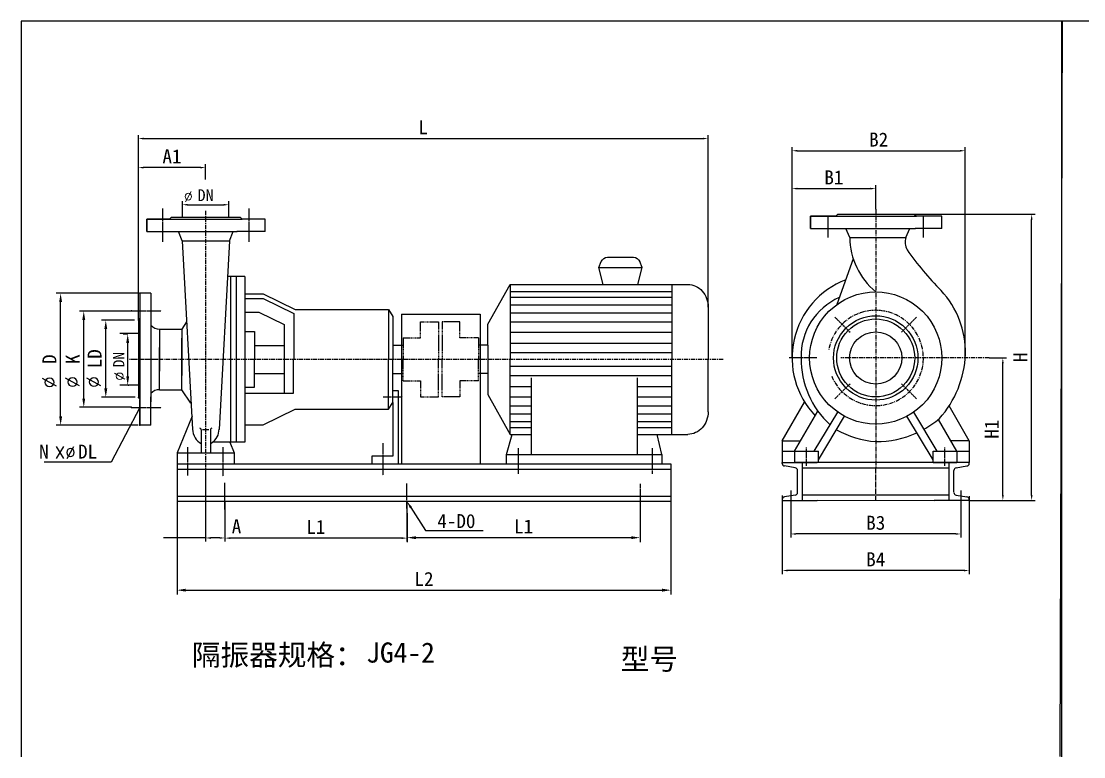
# Model space of a CAD drawing. Extents: x 1620 to 2878, y -792 to 791.
# Drawn here: x 1621.3 to 1924.7, y -581.9 to -372 of the extents above; entities that cross this region are included whole.
import ezdxf
from ezdxf.enums import TextEntityAlignment as Align

# ---------------------------------------------------------------- set-up
doc = ezdxf.new("R2010")
doc.units = 0
doc.header["$MEASUREMENT"] = 0
for name, pattern in [('CENTER', [2, 1.25, -0.25, 0.25, -0.25]), ('DASHED', [0.75, 0.5, -0.25]), ('GEN4A', [16.25, 9.75, -1.5, 1, -1.5, 1, -1.5])]:
    doc.linetypes.add(name, pattern=pattern)
doc.layers.get('0').update_dxf_attribs({"linetype": 'CONTINUOUS'})
doc.layers.get('DEFPOINTS').update_dxf_attribs({"linetype": 'CONTINUOUS'})
for name, color, linetype in [('4A', 3, 'GEN4A'), ('BZ', 7, 'CONTINUOUS'), ('TEXT', 3, 'CONTINUOUS'), ('YHCENTER', 4, 'CENTER'), ('YHDIM', 1, 'CONTINUOUS'), ('YHSOLID', 7, 'CONTINUOUS')]:
    doc.layers.add(name, color=color, linetype=linetype)
doc.styles.add('HZTXT', font='txt.shx', dxfattribs={"bigfont": 'hztxt.shx'})
doc.styles.get("Standard").update_dxf_attribs({"font": 'SimSun.ttf', "width": 0.6})
doc.dimstyles.get("Standard").update_dxf_attribs({"dimtxt": 0.18, "dimasz": 0.18, "dimexe": 0.18, "dimexo": 0.0625, "dimgap": 0.09, "dimtad": 0, "dimtih": 1, "dimtoh": 1, "dimdec": 4, "dimzin": 0, "dimdsep": 46, "dimtxsty": 'Standard', "dimcen": 0.09, "dimadec": 0, "dimazin": 0, "dimtfac": 1, "dimtdec": 4, "dimtofl": 0, "dimtmove": 0, "dimatfit": 3, "dimfxl": 0, "dimtolj": 1, "dimtzin": 0, "dimarcsym": 0})

# ---------------------------------------------------------------- blocks, each defined once
blk = doc.blocks.new('*D15')
at = {"layer": 'DEFPOINTS', "color": 0}
for p in [(1838.61, -507.31), (1891.98, -507.53), (1838.61, -528.77)]:
    blk.add_point(p, dxfattribs=at)
at = {"layer": 'YHDIM', "color": 0, "lineweight": -2}
for p, q in [((1838.61, -507.31), (1838.61, -529.77)), ((1891.98, -507.53), (1891.98, -529.77)), ((1890.48, -528.77), (1840.11, -528.77))]:
    blk.add_line(p, q, dxfattribs=at)
at = {"layer": 'YHDIM', "color": 0}
for points in [[(1840.11, -528.52), (1840.11, -529.02), (1838.61, -528.77)], [(1890.48, -528.52), (1890.48, -529.02), (1891.98, -528.77)]]:
    blk.add_solid(points, dxfattribs=at)
blk = doc.blocks.new('*D16')
at = {"layer": 'DEFPOINTS', "color": 0}
for p in [(1876.41, -427.09), (1909.81, -427.09), (1891.98, -508.75)]:
    blk.add_point(p, dxfattribs=at)
at = {"layer": 'YHDIM', "color": 0, "lineweight": -2}
for p, q in [((1876.41, -427.09), (1910.81, -427.09)), ((1909.81, -507.25), (1909.81, -428.59)), ((1891.98, -508.75), (1910.81, -508.75))]:
    blk.add_line(p, q, dxfattribs=at)
at = {"layer": 'YHDIM', "color": 0}
for points in [[(1909.56, -428.59), (1910.06, -428.59), (1909.81, -427.09)], [(1909.56, -507.25), (1910.06, -507.25), (1909.81, -508.75)]]:
    blk.add_solid(points, dxfattribs=at)
blk = doc.blocks.new('*D17')
at = {"layer": 'DEFPOINTS', "color": 0}
for p in [(1890.86, -408.94), (1841.4, -468.09), (1890.86, -468.09)]:
    blk.add_point(p, dxfattribs=at)
at = {"layer": 'YHDIM', "color": 0, "lineweight": -2}
for p, q in [((1841.4, -468.09), (1841.4, -407.94)), ((1842.9, -408.94), (1889.36, -408.94)), ((1890.86, -468.09), (1890.86, -407.94))]:
    blk.add_line(p, q, dxfattribs=at)
at = {"layer": 'YHDIM', "color": 0}
for points in [[(1842.9, -408.69), (1842.9, -409.19), (1841.4, -408.94)], [(1889.36, -408.69), (1889.36, -409.19), (1890.86, -408.94)]]:
    blk.add_solid(points, dxfattribs=at)
blk = doc.blocks.new('*D18')
at = {"layer": 'DEFPOINTS', "color": 0}
for p in [(1817.44, -405.46), (1654.75, -413.36), (1817.44, -453.55)]:
    blk.add_point(p, dxfattribs=at)
at = {"layer": 'YHDIM', "color": 0, "lineweight": -2}
for p, q in [((1654.75, -413.36), (1654.75, -404.46)), ((1656.25, -405.46), (1815.94, -405.46)), ((1817.44, -453.55), (1817.44, -404.46))]:
    blk.add_line(p, q, dxfattribs=at)
at = {"layer": 'YHDIM', "color": 0}
for points in [[(1656.25, -405.21), (1656.25, -405.71), (1654.75, -405.46)], [(1815.94, -405.21), (1815.94, -405.71), (1817.44, -405.46)]]:
    blk.add_solid(points, dxfattribs=at)
blk = doc.blocks.new('*D19')
at = {"layer": 'DEFPOINTS', "color": 0}
for p in [(1731.42, -508.85), (1679.47, -511.32), (1679.47, -519.52)]:
    blk.add_point(p, dxfattribs=at)
at = {"layer": 'YHDIM', "color": 0, "lineweight": -2}
for p, q in [((1731.42, -508.85), (1731.42, -520.52)), ((1679.47, -511.32), (1679.47, -520.52)), ((1729.92, -519.52), (1680.97, -519.52))]:
    blk.add_line(p, q, dxfattribs=at)
at = {"layer": 'YHDIM', "color": 0}
for points in [[(1680.97, -519.27), (1680.97, -519.77), (1679.47, -519.52)], [(1729.92, -519.27), (1729.92, -519.77), (1731.42, -519.52)]]:
    blk.add_solid(points, dxfattribs=at)
blk = doc.blocks.new('*D20')
at = {"layer": 'DEFPOINTS', "color": 0}
for p in [(1673.95, -499.93), (1679.47, -509.24), (1673.95, -519.48)]:
    blk.add_point(p, dxfattribs=at)
at = {"layer": 'YHDIM', "color": 0, "lineweight": -2}
for p, q in [((1673.95, -499.93), (1673.95, -520.48)), ((1679.47, -509.24), (1679.47, -520.48)), ((1673.95, -519.48), (1661.93, -519.48)), ((1677.97, -519.48), (1675.45, -519.48))]:
    blk.add_line(p, q, dxfattribs=at)
at = {"layer": 'YHDIM', "color": 0}
for points in [[(1675.45, -519.23), (1675.45, -519.73), (1673.95, -519.48)], [(1677.97, -519.23), (1677.97, -519.73), (1679.47, -519.48)]]:
    blk.add_solid(points, dxfattribs=at)
at = {"layer": 'YHDIM', "color": 0, "insert": (1663.29, -517.98), "char_height": 2, "attachment_point": 5}
blk.add_mtext('\\A1;  ', dxfattribs=at)
blk = doc.blocks.new('*D21')
at = {"layer": 'DEFPOINTS', "color": 0}
for p in [(1654.75, -413.75), (1673.95, -417.15), (1654.75, -457.32)]:
    blk.add_point(p, dxfattribs=at)
at = {"layer": 'YHDIM', "color": 0, "lineweight": -2}
for p, q in [((1654.75, -457.32), (1654.75, -412.75)), ((1672.45, -413.75), (1656.25, -413.75)), ((1673.95, -417.15), (1673.95, -412.75))]:
    blk.add_line(p, q, dxfattribs=at)
at = {"layer": 'YHDIM', "color": 0}
for points in [[(1656.25, -413.5), (1656.25, -414), (1654.75, -413.75)], [(1672.45, -413.5), (1672.45, -414), (1673.95, -413.75)]]:
    blk.add_solid(points, dxfattribs=at)
blk = doc.blocks.new('*D22')
at = {"layer": 'DEFPOINTS', "color": 0}
for p in [(1680.59, -424.35), (1667.32, -427.95), (1680.59, -427.95)]:
    blk.add_point(p, dxfattribs=at)
at = {"layer": 'YHDIM', "color": 0, "lineweight": -2}
for p, q in [((1667.32, -427.95), (1667.32, -423.35)), ((1668.82, -424.35), (1679.09, -424.35)), ((1680.59, -427.95), (1680.59, -423.35))]:
    blk.add_line(p, q, dxfattribs=at)
at = {"layer": 'YHDIM', "color": 0}
for points in [[(1668.82, -424.1), (1668.82, -424.6), (1667.32, -424.35)], [(1679.09, -424.1), (1679.09, -424.6), (1680.59, -424.35)]]:
    blk.add_solid(points, dxfattribs=at)
blk = doc.blocks.new('*D6')
at = {"layer": 'DEFPOINTS', "color": 0}
for p in [(1841.02, -508.75), (1889.57, -508.67), (1841.02, -518.34)]:
    blk.add_point(p, dxfattribs=at)
at = {"layer": 'YHDIM', "color": 0, "lineweight": -2}
for p, q in [((1841.02, -508.75), (1841.02, -519.34)), ((1889.57, -508.67), (1889.57, -519.34)), ((1888.07, -518.34), (1842.52, -518.34))]:
    blk.add_line(p, q, dxfattribs=at)
at = {"layer": 'YHDIM', "color": 0}
for points in [[(1842.52, -518.09), (1842.52, -518.59), (1841.02, -518.34)], [(1888.07, -518.09), (1888.07, -518.59), (1889.57, -518.34)]]:
    blk.add_solid(points, dxfattribs=at)
blk = doc.blocks.new('*D7')
at = {"layer": 'DEFPOINTS', "color": 0}
for p in [(1865.29, -419.75), (1841.4, -422.71), (1865.29, -425.59)]:
    blk.add_point(p, dxfattribs=at)
at = {"layer": 'YHDIM', "color": 0, "lineweight": -2}
for p, q in [((1841.4, -422.71), (1841.4, -418.75)), ((1842.9, -419.75), (1863.79, -419.75)), ((1865.29, -425.59), (1865.29, -418.75))]:
    blk.add_line(p, q, dxfattribs=at)
at = {"layer": 'YHDIM', "color": 0}
for points in [[(1842.9, -419.5), (1842.9, -420), (1841.4, -419.75)], [(1863.79, -419.5), (1863.79, -420), (1865.29, -419.75)]]:
    blk.add_solid(points, dxfattribs=at)
blk = doc.blocks.new('*D8')
at = {"layer": 'DEFPOINTS', "color": 0}
for p in [(1897.68, -468.09), (1901.59, -468.09), (1891.98, -508.75)]:
    blk.add_point(p, dxfattribs=at)
at = {"layer": 'YHDIM', "color": 0, "lineweight": -2}
for p, q in [((1897.68, -468.09), (1902.59, -468.09)), ((1901.59, -507.25), (1901.59, -469.59)), ((1891.98, -508.75), (1902.59, -508.75))]:
    blk.add_line(p, q, dxfattribs=at)
at = {"layer": 'YHDIM', "color": 0}
for points in [[(1901.34, -469.59), (1901.84, -469.59), (1901.59, -468.09)], [(1901.34, -507.25), (1901.84, -507.25), (1901.59, -508.75)]]:
    blk.add_solid(points, dxfattribs=at)
blk = doc.blocks.new('*D9')
at = {"layer": 'DEFPOINTS', "color": 0}
for p in [(1651.71, -461.3), (1652.34, -461.3), (1653.7, -475.83)]:
    blk.add_point(p, dxfattribs=at)
at = {"layer": 'YHDIM', "color": 0, "lineweight": -2}
for p, q in [((1651.71, -461.3), (1650.46, -461.3)), ((1651.71, -473.33), (1651.71, -463.8)), ((1653.08, -475.83), (1650.46, -475.83))]:
    blk.add_line(p, q, dxfattribs=at)
at = {"layer": 'YHDIM', "color": 0}
for points in [[(1651.3, -463.8), (1652.13, -463.8), (1651.71, -461.3)], [(1651.3, -473.33), (1652.13, -473.33), (1651.71, -475.83)]]:
    blk.add_solid(points, dxfattribs=at)
blk = doc.blocks.new('*D10')
at = {"layer": 'DEFPOINTS', "color": 0}
for p in [(1645.45, -457.33), (1654.32, -457.33), (1654.45, -479.31)]:
    blk.add_point(p, dxfattribs=at)
at = {"layer": 'YHDIM', "color": 0, "lineweight": -2}
for p, q in [((1653.7, -457.33), (1644.2, -457.33)), ((1645.45, -476.81), (1645.45, -459.83)), ((1653.82, -479.31), (1644.2, -479.31))]:
    blk.add_line(p, q, dxfattribs=at)
at = {"layer": 'YHDIM', "color": 0}
for points in [[(1645.04, -459.83), (1645.87, -459.83), (1645.45, -457.33)], [(1645.04, -476.81), (1645.87, -476.81), (1645.45, -479.31)]]:
    blk.add_solid(points, dxfattribs=at)
blk = doc.blocks.new('*D11')
at = {"layer": 'DEFPOINTS', "color": 0}
for p in [(1639.17, -454.72), (1653.7, -454.72), (1653.45, -482.17)]:
    blk.add_point(p, dxfattribs=at)
at = {"layer": 'YHDIM', "color": 0, "lineweight": -2}
for p, q in [((1653.08, -454.72), (1637.92, -454.72)), ((1639.17, -479.67), (1639.17, -457.22)), ((1652.83, -482.17), (1637.92, -482.17))]:
    blk.add_line(p, q, dxfattribs=at)
at = {"layer": 'YHDIM', "color": 0}
for points in [[(1638.75, -457.22), (1639.58, -457.22), (1639.17, -454.72)], [(1638.75, -479.67), (1639.58, -479.67), (1639.17, -482.17)]]:
    blk.add_solid(points, dxfattribs=at)
blk = doc.blocks.new('*D12')
at = {"layer": 'DEFPOINTS', "color": 0}
for p in [(1632.56, -449.63), (1655.44, -449.63), (1655.32, -487.26)]:
    blk.add_point(p, dxfattribs=at)
at = {"layer": 'YHDIM', "color": 0, "lineweight": -2}
for p, q in [((1654.82, -449.63), (1631.31, -449.63)), ((1632.56, -484.76), (1632.56, -452.13)), ((1654.69, -487.26), (1631.31, -487.26))]:
    blk.add_line(p, q, dxfattribs=at)
at = {"layer": 'YHDIM', "color": 0}
for points in [[(1632.15, -452.13), (1632.98, -452.13), (1632.56, -449.63)], [(1632.15, -484.76), (1632.98, -484.76), (1632.56, -487.26)]]:
    blk.add_solid(points, dxfattribs=at)
blk = doc.blocks.new('*D13')
at = {"layer": 'DEFPOINTS', "color": 0}
for p in [(1665.81, -503.73), (1806.81, -503.73), (1806.81, -534.38)]:
    blk.add_point(p, dxfattribs=at)
at = {"layer": 'YHDIM', "color": 0, "lineweight": -2}
for p, q in [((1665.81, -504.35), (1665.81, -535.63)), ((1806.81, -504.35), (1806.81, -535.63)), ((1668.31, -534.38), (1804.31, -534.38))]:
    blk.add_line(p, q, dxfattribs=at)
at = {"layer": 'YHDIM', "color": 0}
for points in [[(1668.31, -533.96), (1668.31, -534.8), (1665.81, -534.38)], [(1804.31, -533.96), (1804.31, -534.8), (1806.81, -534.38)]]:
    blk.add_solid(points, dxfattribs=at)
blk = doc.blocks.new('*D14')
at = {"layer": 'DEFPOINTS', "color": 0}
for p in [(1798, -508.38), (1731.5, -511.76), (1798, -519.39)]:
    blk.add_point(p, dxfattribs=at)
at = {"layer": 'YHDIM', "color": 0, "lineweight": -2}
for p, q in [((1798, -509), (1798, -520.64)), ((1731.5, -512.38), (1731.5, -520.64)), ((1734, -519.39), (1795.5, -519.39))]:
    blk.add_line(p, q, dxfattribs=at)
at = {"layer": 'YHDIM', "color": 0}
for points in [[(1734, -518.98), (1734, -519.81), (1731.5, -519.39)], [(1795.5, -518.98), (1795.5, -519.81), (1798, -519.39)]]:
    blk.add_solid(points, dxfattribs=at)

msp = doc.modelspace()

# ---------------------------------------------------------------- linework, layer by layer
for p, q in [((1918.31876, -371.97458), (1621.31876, -371.97458)), ((1621.31876, -371.97458), (1621.31876, -581.97458)), ((1917.91313, -581.88962), (1918.64836, -371.76598))]:
    msp.add_line(p, q)
at = {"layer": '4A', "linetype": 'DASHED', "ltscale": 0.5}
for p, q in [((1735.30831, -462.36257), (1735.30831, -457.79063)), ((1735.30831, -457.79063), (1740.41544, -457.79063)), ((1740.41544, -457.79063), (1740.41544, -468.49864)), ((1746.587, -457.79063), (1741.47987, -457.79063)), ((1741.47987, -457.79063), (1741.47987, -468.49864)), ((1746.587, -462.36257), (1746.587, -457.79063)), ((1730.37839, -462.36257), (1735.30831, -462.36257)), ((1730.37839, -462.36257), (1730.37839, -464.43815)), ((1751.87024, -462.36257), (1746.587, -462.36257)), ((1751.87024, -462.36257), (1751.87024, -464.43815)), ((1730.37839, -464.43815), (1730.37839, -468.49864)), ((1751.87024, -464.43815), (1751.87024, -468.49864)), ((1730.37839, -472.55912), (1730.37839, -468.49864)), ((1740.41544, -479.20665), (1740.41544, -468.49864)), ((1741.47987, -479.20665), (1741.47987, -468.49864)), ((1751.87024, -472.55912), (1751.87024, -468.49864)), ((1730.37839, -474.6347), (1730.37839, -472.55912)), ((1751.87024, -474.6347), (1751.87024, -472.55912)), ((1730.37839, -474.6347), (1735.30831, -474.6347)), ((1735.30831, -474.6347), (1735.30831, -479.20665)), ((1746.587, -474.6347), (1746.587, -479.20665)), ((1751.87024, -474.6347), (1746.587, -474.6347)), ((1735.30831, -479.20665), (1740.41544, -479.20665)), ((1746.587, -479.20665), (1741.47987, -479.20665))]:
    msp.add_line(p, q, dxfattribs=at)
at = {"layer": 'BZ'}
for p, q in [((1918.31876, -371.97458), (1918.31876, -581.97458)), ((2215.31876, -371.97458), (1918.31876, -371.97458))]:
    msp.add_line(p, q, dxfattribs=at)
at = {"layer": 'DEFPOINTS', "color": 0, "linetype": 'ByBlock', "ltscale": 0.2}
for p in [(1640.66808, -482.21519), (1646.66964, -479.3461), (1634.49505, -487.30632)]:
    msp.add_point(p, dxfattribs=at)
at = {"layer": 'YHCENTER', "ltscale": 0.1}
for p, q in [((1661.732, -434.93282), (1661.72604, -425.42367)), ((1686.35777, -434.93282), (1686.36374, -425.42367)), ((1652.75028, -454.65215), (1661.30852, -454.64551)), ((1724.62821, -479.19363), (1730.17811, -479.19363)), ((1652.75028, -482.21519), (1661.30852, -482.22182)), ((1668.80973, -493.51069), (1668.80973, -501.65654)), ((1678.86935, -493.51069), (1678.86935, -501.86324)), ((1724.56572, -492.39685), (1724.56572, -501.58607)), ((1763.17722, -493.88985), (1763.17722, -501.12362)), ((1801.4468, -493.79828), (1801.4468, -501.21519)), ((1679.46564, -511.3201), (1679.46564, -503.73347)), ((1731.42167, -511.08262), (1731.42167, -503.97096)), ((1797.99883, -504.03603), (1797.99883, -512.7202))]:
    msp.add_line(p, q, dxfattribs=at)
at = {"layer": 'YHCENTER'}
for p, q in [((1673.9544, -426.09541), (1673.9544, -500.736)), ((1865.29421, -425.58871), (1865.27292, -508.73184)), ((1821.75544, -468.49864), (1652.17588, -468.49864)), ((1660.29712, -468.49864), (1653.82566, -468.49864)), ((1897.67577, -468.09361), (1855.2953, -468.09361))]:
    msp.add_line(p, q, dxfattribs=at)
at = {"layer": 'YHCENTER', "ltscale": 0.4}
for p, q in [((1851.69179, -433.67696), (1851.68755, -427.59454)), ((1853.64759, -456.44699), (1857.95403, -460.75343)), ((1876.94082, -456.44699), (1872.63438, -460.75343)), ((1848.52353, -468.09361), (1840.5331, -468.09361)), ((1853.64759, -479.74022), (1857.95403, -475.43378)), ((1876.94082, -479.74022), (1872.63438, -475.43378))]:
    msp.add_line(p, q, dxfattribs=at)
at = {"layer": 'YHCENTER', "ltscale": 0.2}
for p, q in [((1845.53813, -498.83975), (1845.53813, -493.62005)), ((1885.05029, -498.83975), (1885.05029, -493.62005)), ((1841.01522, -505.92931), (1841.01522, -511.40146)), ((1889.5732, -505.92931), (1889.5732, -511.40146))]:
    msp.add_line(p, q, dxfattribs=at)
at = {"layer": 'YHCENTER'}
msp.add_ellipse((1865.29421, -468.09361), major_axis=(9.61963, 9.61963), ratio=1, start_param=2.750096973, end_param=8.46193209, dxfattribs=at)
at = {"layer": 'YHDIM', "ltscale": 0.2}
for p, q in [((1655.20258, -482.21709), (1647.01259, -497.84919)), ((1647.01259, -497.84919), (1627.81633, -497.86558))]:
    msp.add_line(p, q, dxfattribs=at)
at = {"layer": 'YHDIM', "color": 1, "ltscale": 0.2}
for p, q in [((1732.57254, -510.81156), (1736.71401, -517.30598)), ((1736.71401, -517.30598), (1753.23487, -517.35461))]:
    msp.add_line(p, q, dxfattribs=at)
msp.add_solid([(1732.30183, -511.02469), (1731.42167, -509.00683), (1732.84325, -510.59844)], dxfattribs=at)
at = {"layer": 'YHSOLID', "color": 2, "ltscale": 0.2}
for p, q in [((1846.62264, -427.59454), (1853.88119, -427.59454)), ((1853.88119, -427.59454), (1846.62264, -427.59454)), ((1846.62264, -431.09866), (1846.62264, -427.59454)), ((1846.62264, -427.59454), (1846.62264, -431.04927)), ((1854.38178, -427.09395), (1853.88119, -427.59454)), ((1853.88119, -427.59454), (1876.90831, -427.59454)), ((1876.40772, -427.09395), (1854.38178, -427.09395)), ((1870.40064, -427.09395), (1860.38885, -427.09395)), ((1876.40772, -427.09395), (1876.90831, -427.59454)), ((1884.16685, -427.59454), (1876.90831, -427.59454)), ((1878.89662, -433.67696), (1878.89842, -427.59454)), ((1884.16685, -431.09866), (1884.16685, -427.59454)), ((1663.68268, -428.45465), (1657.14999, -428.45465)), ((1657.14999, -428.45465), (1663.68268, -428.45465)), ((1657.14999, -428.45465), (1657.14999, -431.90938)), ((1657.14999, -431.95878), (1657.14999, -428.45465)), ((1664.13321, -427.95406), (1663.68268, -428.45465)), ((1663.68268, -428.45465), (1684.40709, -428.45465)), ((1683.95656, -427.95406), (1664.13321, -427.95406)), ((1678.55019, -427.95406), (1669.53958, -427.95406)), ((1683.95656, -427.95406), (1684.40709, -428.45465)), ((1690.93978, -428.45465), (1684.40709, -428.45465)), ((1690.93978, -431.95878), (1690.93978, -428.45465)), ((1657.14999, -431.95878), (1683.0047, -431.95878)), ((1667.29532, -434.68783), (1666.25308, -431.98615)), ((1680.77801, -434.68783), (1681.82025, -431.98615)), ((1690.93978, -431.95878), (1682.89676, -431.95878)), ((1846.62264, -431.09866), (1876.6939, -431.09866)), ((1857.89523, -433.69313), (1856.73718, -431.12604)), ((1857.89523, -433.69313), (1873.8559, -433.69313)), ((1873.8559, -433.69313), (1875.01394, -431.12604)), ((1884.16685, -431.09866), (1876.57397, -431.09866)), ((1667.29034, -434.6816), (1670.26192, -488.5278)), ((1667.29532, -434.68783), (1680.77801, -434.68783)), ((1680.77801, -434.68783), (1677.81141, -488.52737)), ((1788.73491, -439.31495), (1796.09242, -439.31495)), ((1858.89683, -439.82297), (1854.15482, -452.85908)), ((1786.20856, -442.31013), (1786.93127, -440.59081)), ((1786.20856, -442.31013), (1798.61876, -442.31013)), ((1787.46757, -447.10242), (1786.20856, -442.31013)), ((1797.35976, -447.10242), (1798.61876, -442.31013)), ((1798.61876, -442.31013), (1797.89606, -440.59081)), ((1685.18859, -444.82499), (1680.21944, -444.82499)), ((1681.04894, -444.82499), (1681.04894, -492.17139)), ((1682.70402, -444.82499), (1682.70402, -492.17139)), ((1685.18859, -444.82499), (1685.18859, -492.17139)), ((1754.54398, -458.44548), (1760.93853, -447.10242)), ((1760.93853, -447.10242), (1807.10206, -447.10242)), ((1760.93853, -447.10242), (1760.93853, -468.49864)), ((1807.10206, -447.10242), (1807.10206, -468.49864)), ((1807.10206, -447.10242), (1811.63781, -447.10242)), ((1655.20258, -449.56102), (1655.20258, -456.81957)), ((1658.3563, -449.56102), (1655.20258, -449.56102)), ((1658.3563, -449.56102), (1658.3563, -457.65861)), ((1685.18859, -449.7745), (1690.40077, -449.7745)), ((1685.18859, -451.14311), (1690.40077, -451.14311)), ((1690.40077, -449.7745), (1699.55838, -454.27135)), ((1690.40077, -451.14311), (1699.10297, -455.41633)), ((1760.93853, -449.09921), (1807.10206, -449.09921)), ((1760.93853, -450.76319), (1807.10206, -450.76319)), ((1685.18859, -455.05341), (1689.16801, -455.05341)), ((1689.16801, -455.05341), (1696.38844, -458.57269)), ((1699.55838, -454.27135), (1726.15069, -454.27135)), ((1726.15069, -454.27135), (1726.15069, -468.49864)), ((1726.15069, -454.27135), (1727.38345, -456.22651)), ((1760.93853, -452.92638), (1807.10206, -452.92638)), ((1817.44389, -453.55362), (1817.44389, -468.49864)), ((1654.75205, -457.32016), (1655.20258, -456.81957)), ((1654.75205, -457.32016), (1654.75205, -479.3461)), ((1655.20258, -456.81957), (1655.20258, -480.04777)), ((1658.3563, -457.65861), (1658.3563, -457.68324)), ((1658.3563, -457.68324), (1658.3563, -480.61342)), ((1668.53119, -457.82687), (1667.16004, -459.84029)), ((1699.10297, -455.41633), (1699.10297, -468.49864)), ((1727.38345, -456.22651), (1727.38345, -468.49864)), ((1729.90945, -455.63536), (1729.90945, -498.34311)), ((1729.90945, -455.63536), (1752.32297, -455.63536)), ((1752.32297, -455.63536), (1752.32297, -498.34311)), ((1760.93853, -455.25596), (1807.10206, -455.25596)), ((1760.93853, -457.80053), (1807.10206, -457.80053)), ((1660.82826, -459.84029), (1660.82826, -471.8664)), ((1660.82826, -459.84029), (1667.16004, -459.84029)), ((1667.16004, -459.84029), (1667.16004, -473.0976)), ((1685.18859, -460.52784), (1687.93526, -460.52784)), ((1687.93526, -460.52784), (1687.93526, -468.49864)), ((1696.38844, -458.57269), (1696.38844, -464.51324)), ((1754.54398, -464.43815), (1754.54398, -458.44548)), ((1760.93853, -460.74712), (1807.10206, -460.74712)), ((1654.75205, -463.32723), (1654.75205, -473.33902)), ((1667.16004, -477.15699), (1667.16004, -462.42512)), ((1760.93853, -463.9087), (1807.10206, -463.9087)), ((1660.82826, -477.15699), (1660.82826, -465.13087)), ((1687.93526, -464.51324), (1696.38844, -464.51324)), ((1696.38844, -464.51324), (1696.38844, -478.12423)), ((1727.38345, -464.43815), (1730.37839, -464.43815)), ((1754.54398, -464.43815), (1751.90236, -464.43815)), ((1754.54398, -464.43815), (1754.54398, -472.55912)), ((1760.93853, -466.57108), (1807.10206, -466.57108)), ((1687.93526, -476.46943), (1687.93526, -468.49864)), ((1699.03006, -478.12423), (1699.03006, -468.49864)), ((1726.15069, -482.72592), (1726.15069, -468.49864)), ((1727.38345, -480.77077), (1727.38345, -468.49864)), ((1760.93853, -489.89486), (1760.93853, -468.49864)), ((1760.93853, -489.89486), (1760.93853, -468.49864)), ((1807.10206, -489.89486), (1807.10206, -468.49864)), ((1817.44389, -483.44366), (1817.44389, -468.49864)), ((1687.93526, -472.48403), (1696.38844, -472.48403)), ((1727.38345, -472.55912), (1730.37839, -472.55912)), ((1754.54398, -472.55912), (1751.90236, -472.55912)), ((1754.54398, -472.55912), (1754.54398, -478.5518)), ((1760.93853, -470.42619), (1807.10206, -470.42619)), ((1760.93853, -473.08858), (1807.10206, -473.08858)), ((1760.93853, -476.25015), (1766.89647, -476.25015)), ((1766.89647, -473.74779), (1766.89647, -495.69087)), ((1797.16573, -473.74779), (1797.16573, -495.69087)), ((1797.16573, -476.25015), (1807.10206, -476.25015)), ((1658.3563, -479.20872), (1658.3563, -479.18409)), ((1658.3563, -487.30632), (1658.3563, -479.20872)), ((1660.82826, -477.15699), (1667.16004, -477.15699)), ((1669.77773, -481.00083), (1667.16004, -477.15699)), ((1685.18859, -476.46943), (1687.93526, -476.46943)), ((1685.18859, -478.12423), (1699.03006, -478.12423)), ((1727.38345, -477.34217), (1728.96842, -477.34217)), ((1728.96842, -477.34217), (1728.96842, -498.34311)), ((1754.54398, -478.5518), (1760.93853, -489.89486)), ((1760.93853, -479.19675), (1766.89647, -479.19675)), ((1797.16573, -479.19675), (1807.10206, -479.19675)), ((1654.75205, -479.3461), (1655.20258, -479.84669)), ((1655.20258, -479.84669), (1655.20258, -487.10524)), ((1655.20258, -487.30632), (1655.20258, -480.04777)), ((1726.15069, -482.72592), (1727.38345, -480.77077)), ((1727.38345, -480.77077), (1727.38345, -496.11164)), ((1760.93853, -481.74131), (1766.89647, -481.74131)), ((1797.16573, -481.74131), (1807.10206, -481.74131)), ((1838.61237, -491.75872), (1844.99807, -480.69837)), ((1891.97604, -491.75872), (1886.22167, -481.79186)), ((1670.14932, -484.74521), (1665.80596, -495.15111)), ((1690.40077, -487.22278), (1699.55838, -482.72592)), ((1699.55838, -482.72592), (1726.15069, -482.72592)), ((1760.93853, -484.0709), (1766.89647, -484.0709)), ((1797.16573, -484.0709), (1807.10206, -484.0709)), ((1842.13489, -494.74607), (1848.76376, -483.26453)), ((1847.74935, -494.74607), (1854.46193, -483.54801)), ((1848.94137, -497.1947), (1856.40592, -484.74218)), ((1881.64704, -497.1947), (1874.1825, -484.74218)), ((1882.83906, -494.74607), (1876.12649, -483.54801)), ((1658.3563, -487.30632), (1655.20258, -487.30632)), ((1685.18859, -487.22278), (1690.40077, -487.22278)), ((1760.93853, -486.23408), (1766.89647, -486.23408)), ((1760.93853, -487.89807), (1766.89647, -487.89807)), ((1797.16573, -486.23408), (1807.10206, -486.23408)), ((1797.16573, -487.89807), (1807.10206, -487.89807)), ((1888.45353, -494.74607), (1883.18796, -485.62584)), ((1672.72923, -488.61565), (1672.72923, -495.15111)), ((1673.03343, -488.49213), (1674.89609, -488.49213)), ((1675.33024, -488.61565), (1675.33024, -495.15111)), ((1759.88935, -495.69087), (1761.45295, -489.89486)), ((1760.93853, -489.89486), (1766.89647, -489.89486)), ((1797.16573, -489.89486), (1807.10206, -489.89486)), ((1804.25431, -495.69087), (1802.85668, -489.89486)), ((1807.10206, -489.89486), (1811.63781, -489.89486)), ((1685.18859, -492.17139), (1675.9061, -492.17139)), ((1680.85912, -492.17139), (1682.10284, -495.15111)), ((1838.61237, -491.75872), (1838.61237, -497.97743)), ((1838.61237, -491.75872), (1843.85964, -491.75872)), ((1891.97604, -491.75872), (1886.72878, -491.75872)), ((1891.97604, -491.75872), (1891.97604, -497.98045)), ((1665.80596, -495.15111), (1682.10284, -495.15111)), ((1665.80596, -495.15111), (1665.80596, -498.34311)), ((1682.10284, -495.15111), (1682.10284, -498.34311)), ((1721.39577, -496.11164), (1721.39577, -498.34311)), ((1727.38345, -496.11164), (1721.39577, -496.11164)), ((1759.88935, -495.69087), (1804.25431, -495.69087)), ((1759.88935, -498.34311), (1759.88935, -495.69087)), ((1804.25431, -495.69087), (1804.25431, -498.34311)), ((1838.61237, -494.73582), (1842.14081, -494.73582)), ((1842.13489, -494.74607), (1848.94137, -494.74607)), ((1842.13489, -494.74607), (1842.13489, -497.97743)), ((1848.94137, -497.97743), (1848.94137, -494.74607)), ((1881.64704, -494.74607), (1888.45353, -494.74607)), ((1881.64704, -497.97743), (1881.64704, -494.74607)), ((1888.45353, -494.74607), (1891.97604, -494.74607)), ((1888.45353, -494.74607), (1888.45353, -497.97743)), ((1665.80596, -498.34311), (1806.80785, -498.34311)), ((1665.80596, -498.34311), (1665.80596, -509.11572)), ((1806.80785, -499.93204), (1665.80596, -499.93204)), ((1806.80785, -498.34311), (1806.80785, -509.11572)), ((1838.61237, -497.98045), (1844.79298, -497.97743)), ((1838.61237, -498.19156), (1838.61237, -497.98045)), ((1842.30844, -499.46968), (1839.28725, -498.92619)), ((1848.94137, -497.97743), (1842.13489, -497.97743)), ((1842.43544, -497.98045), (1848.61604, -497.97743)), ((1842.98332, -506.44444), (1842.98332, -500.20432)), ((1844.36572, -508.70529), (1844.36572, -497.97743)), ((1886.22269, -499.52701), (1844.36572, -499.52701)), ((1881.97237, -497.97743), (1848.61604, -497.97743)), ((1881.64704, -497.97743), (1888.45353, -497.97743)), ((1888.15298, -497.98045), (1881.97237, -497.97743)), ((1891.97604, -497.98045), (1885.79544, -497.97743)), ((1886.22269, -508.75846), (1886.22269, -497.97743)), ((1887.60509, -506.44444), (1887.60509, -500.20432)), ((1888.27997, -499.46968), (1891.30116, -498.92619)), ((1891.97604, -498.19156), (1891.97604, -497.98045)), ((1665.80596, -507.52679), (1806.80785, -507.52679)), ((1806.80785, -509.11572), (1665.80596, -509.11572)), ((1838.61237, -508.49655), (1838.61237, -508.70766)), ((1838.61237, -508.75306), (1844.79298, -508.75306)), ((1842.30844, -507.21843), (1839.28725, -507.76192)), ((1842.43544, -508.75306), (1848.61604, -508.75306)), ((1844.36572, -507.12175), (1886.22269, -507.12175)), ((1848.61604, -508.71068), (1881.97237, -508.75306)), ((1888.15298, -508.75306), (1881.97237, -508.75306)), ((1891.97604, -508.75306), (1885.79544, -508.75306)), ((1888.27997, -507.21843), (1891.30116, -507.76192)), ((1891.97604, -508.49655), (1891.97604, -508.70766))]:
    msp.add_line(p, q, dxfattribs=at)
at = {"layer": 'YHSOLID', "color": 1, "ltscale": 0.2}
for p, q in [((1654.64837, -461.12584), (1649.49699, -461.12584)), ((1654.64837, -475.87144), (1649.49699, -475.87144))]:
    msp.add_line(p, q, dxfattribs=at)
at = {"layer": 'YHSOLID', "color": 2, "ltscale": 0.2}
for centre, major_axis, ratio, start_param, end_param in [((1878.26891, -433.51085), (-14.40695, 14.40695), 1, 0.794344895, 1.665913503), ((1878.93811, -434.91974), (-3.69686, 3.69686), 1, 0.54857469, 1.240419942), ((1949.9088, -383.97237), (-65.42366, 65.42366), 1, 1.398587722, 1.562372554), ((1865.29421, -468.09361), (16.89398, 16.89398), 1, 1.152202847, 3.117825171), ((1865.29421, -468.09361), (-13.34498, 13.34498), 1, 1.570796327, 7.853981634), ((1865.1839, -466.47823), (-18.20261, 18.20261), 1, 3.904961689, 4.681706782), ((1862.24143, -467.54165), (-12.90581, 12.90581), 1, -0.370892733, 0.815644387), ((1865.29421, -468.09361), (-8.5167, 8.5167), 1, 1.570796327, 7.853981634), ((1865.29421, -468.09361), (7.86641, 7.86641), 1, 1.570796327, 7.853981634), ((1660.67558, -456.31723), (0, 3.52714), 0.9, 2.322368769, 3.189708074), ((1865.29421, -468.09361), (5.26708, 5.26708), 1, 3.141592654, 9.424777961), ((1861.64378, -465.83942), (-20.71899, 20.71899), 1, 3.196370108, 3.885825536), ((1869.19301, -468.51327), (-17.81788, 17.81788), 1, 0.768743093, 1.6202834), ((1660.67558, -480.68004), (0, 3.52714), 0.9, -0.048115421, 0.819223884), ((1674.26438, -488.38071), (0, 4.4496), 0.9, 1.570796327, 2.748181911), ((1672.3112, -488.61565), (0, 0.46449), 0.9, -1.570796327, 0), ((1675.74827, -488.61565), (0, 0.46449), 0.9, 0, 1.570796327), ((1673.80895, -488.38071), (0, 4.4496), 0.9, 3.657802201, 4.71238898), ((1865.45235, -464.04271), (19.75256, 19.75256), 1, 4.435732876, 4.627829612), ((1867.07866, -466.08945), (-18.34842, 18.34842), 1, 1.832994006, 2.287371514), ((1865.45235, -464.04271), (19.75256, 19.75256), 1, 3.921329488, 4.353828379), ((1673.80895, -488.38071), (0, 4.4496), 0.9, 3.531260732, 3.657802201), ((1839.34965, -498.19156), (0.52134, 0.52134), 1, 2.35619449, 3.842257341), ((1842.24604, -500.20432), (0.52134, 0.52134), 1, 5.497787144, 6.983849994), ((1888.34237, -500.20432), (-0.52134, 0.52134), 1, -0.700664687, 0.785398163), ((1891.23876, -498.19156), (0.52134, 0.52134), 1, 4.011724293, 5.497787144), ((1842.24604, -506.48379), (0.52134, 0.52134), 1, 4.011724293, 5.497787144), ((1888.34237, -506.48379), (0.52134, 0.52134), 1, 2.35619449, 3.842257341), ((1839.34965, -508.49655), (0.52134, 0.52134), 1, 0.87013164, 2.35619449), ((1891.23876, -508.49655), (0.52134, 0.52134), 1, 5.497787144, 6.983849994)]:
    msp.add_ellipse(centre, major_axis=major_axis, ratio=ratio, start_param=start_param, end_param=end_param, dxfattribs=at)
at = {"layer": 'YHSOLID', "color": 2, "ltscale": 0.2, "extrusion": (0, 0, -1)}
for centre, major_axis, start_param, end_param in [((1788.73491, -441.52679), (0, 2.21184), -1.133855752, 0), ((1796.09242, -441.52679), (0, 2.21184), 0, 1.133855752), ((1811.63781, -453.55362), (0, 6.4512), 0, 1.570796327), ((1811.63781, -483.44366), (0, 6.4512), 1.570796327, 3.141592654)]:
    msp.add_ellipse(centre, major_axis=major_axis, ratio=0.9, start_param=start_param, end_param=end_param, dxfattribs=at)
at = {"layer": 'YHSOLID', "color": 2, "ltscale": 0.2}
for p in [(1655.20258, -449.56102), (1652.75028, -454.65215), (1654.75205, -457.32016), (1654.75205, -461.12584), (1651.98531, -475.87144), (1654.75205, -475.87144), (1652.75028, -482.21519), (1654.75205, -479.3461), (1655.20258, -487.30632)]:
    msp.add_point(p, dxfattribs=at)

# ---------------------------------------------------------------- texts
for tag, height, p in [('L', 4, (1736.09797, -405.45543)), ('B2', 4, (1866.13026, -408.94491)), ('A1', 4, (1664.35323, -413.75038)), ('B1', 4, (1853.34836, -419.7459)), ('DN', 3.4, (1673.9544, -424.34707)), ('L1', 4, (1705.44366, -519.51601)), ('L1', 4, (1764.74715, -519.39428)), ('B3', 4, (1865.29421, -518.33664)), ('B4', 4, (1865.29421, -528.7721)), ('L2', 4, (1736.3069, -534.38003))]:
    msp.add_attdef(tag, text='', height=height).set_placement(p, align=Align.BOTTOM_CENTER)
for tag, height, p in [('K', 4, (1639.16778, -468.44292)), ('LD', 4, (1645.45416, -468.31871)), ('DN', 3.2, (1651.71397, -468.56713)), ('H', 4, (1909.80621, -467.9235)), ('D', 4, (1632.56177, -468.44292)), ('H1', 4, (1901.58869, -488.42333))]:
    msp.add_attdef(tag, text='', height=height, rotation=90).set_placement(p, align=Align.BOTTOM_CENTER)
msp.add_attdef('N', text='', height=4).set_placement((1629.15257, -496.82655), align=Align.RIGHT)
for tag, p, height in [('DL', (1637.53828, -496.82655), 4), ('4-D0', (1740.11727, -516.64978), 4), ('A', (1681.41896, -518.17918), 4), ('型号', (1792.48446, -557.06118), 6)]:
    msp.add_attdef(tag, p, '', height=height)
at = {"layer": 'TEXT', "ltscale": 0.2}
for s, height, p in [('隔振器规格：', 6, (1670.00593, -555.87146)), ('JG4-2', 5.76, (1719.81541, -555.06221))]:
    msp.add_text(s, height=height, dxfattribs=at).set_placement(p)
at = {"layer": 'YHDIM', "style": 'HZTXT'}
for s, height, p in [('%%c', 3, (1667.73047, -423.5377)), ('X%%c', 3.5, (1630.8705, -496.82655))]:
    msp.add_text(s, height=height, dxfattribs=at).set_placement(p)
for height, p in [(3, (1650.91787, -474.5836)), (4, (1631.421, -476.7684)), (4, (1637.98069, -476.67737)), (4, (1644.08485, -476.67737))]:
    msp.add_text('%%c', height=height, rotation=90, dxfattribs=at).set_placement(p)

# ---------------------------------------------------------------- dimensions: what is measured, and where the dimension line sits
at = {"layer": 'YHDIM', "ltscale": 0.2}
for base, p1, p2, text, picture, middle in [((1817.44389, -405.45543), (1654.75205, -413.36483), (1817.44389, -453.55362), ' ', '*D18', (1736.09797, -405.45543)), ((1890.85802, -408.94491), (1841.40251, -468.09361), (1890.85802, -468.09361), ' ', '*D17', (1869.60777, -408.94491)), ((1654.75205, -413.75038), (1673.9544, -417.15202), (1654.75205, -457.32016), ' ', '*D21', (1663.16569, -413.75038)), ((1865.29421, -419.7459), (1841.40251, -422.71234), (1865.29421, -425.58871), ' ', '*D7', (1853.34836, -419.7459)), ((1680.58992, -424.34707), (1667.31888, -427.95406), (1680.58992, -427.95406), ' ', '*D22', (1673.9544, -424.34707)), ((1673.9544, -519.48132), (1679.46564, -509.24419), (1673.9544, -499.93204), '  ', '*D20', (1663.28719, -519.48132)), ((1679.46564, -519.51601), (1731.42167, -508.85459), (1679.46564, -511.3201), ' ', '*D19', (1703.27556, -519.51601)), ((1838.61237, -528.7721), (1891.97604, -507.52973), (1838.61237, -507.31306), ' ', '*D15', (1865.46045, -528.7721)), ((1841.01522, -518.33664), (1889.5732, -508.66538), (1841.01522, -508.75306), ' ', '*D6', (1865.1546, -518.33664))]:
    dim = msp.add_linear_dim(base=base, p1=p1, p2=p2, text=text, dimstyle='Standard', override={"dimtxt": 2, "dimasz": 1.5, "dimexe": 1, "dimexo": 0, "dimgap": 0.5, "dimtad": 1, "dimtih": 0, "dimtoh": 0, "dimtofl": 1}, dxfattribs=at)
    dim.commit()
    dim.dimension.update_dxf_attribs({"geometry": picture, "text_midpoint": middle, "dimtype": 160})
for base, p2, picture, middle in [((1909.80621, -427.09395), (1876.40772, -427.09395), '*D16', (1909.80621, -461.56844)), ((1901.58869, -468.09361), (1897.67577, -468.09361), '*D8', (1901.58869, -486.27684))]:
    dim = msp.add_linear_dim(base=base, p1=(1891.97604, -508.75306), p2=p2, angle=90, text=' ', dimstyle='Standard', override={"dimtxt": 2, "dimasz": 1.5, "dimexe": 1, "dimexo": 0, "dimgap": 0.5, "dimtad": 1, "dimtih": 0, "dimtoh": 0, "dimtofl": 1}, dxfattribs=at)
    dim.commit()
    dim.dimension.update_dxf_attribs({"geometry": picture, "text_midpoint": middle, "dimtype": 160})
at = {"layer": 'YHDIM'}
for base, p1, p2, picture, middle in [((1632.56177, -449.6251), (1655.31898, -487.26074), (1655.44329, -449.6251), '*D12', (1632.56177, -468.55613)), ((1639.16778, -454.71771), (1653.45432, -482.16813), (1653.70294, -454.71771), '*D11', (1639.16778, -468.02382)), ((1645.45416, -457.32613), (1654.44881, -479.3113), (1654.32449, -457.32613), '*D10', (1645.45416, -468.02382))]:
    dim = msp.add_linear_dim(base=base, p1=p1, p2=p2, angle=90, text=' ', dimstyle='Standard', override={"dimtxt": 2.5, "dimasz": 2.5, "dimexe": 1.25, "dimexo": 0.625, "dimgap": 0.625, "dimtad": 1, "dimtih": 0, "dimtoh": 0, "dimzin": 8, "dimlunit": 6, "dimcen": 2.5, "dimtofl": 1}, dxfattribs=at)
    dim.commit()
    dim.dimension.update_dxf_attribs({"geometry": picture, "text_midpoint": middle, "dimtype": 160})
dim = msp.add_linear_dim(base=(1651.71397, -461.30085), p1=(1653.70294, -475.83342), p2=(1652.33552, -461.30085), angle=90, text=' ', dimstyle='Standard', override={"dimtxt": 2.5, "dimasz": 2.5, "dimexe": 1.25, "dimexo": 0.625, "dimgap": 0.625, "dimtad": 1, "dimtih": 0, "dimtoh": 0, "dimzin": 8, "dimlunit": 6, "dimcen": 2.5, "dimtofl": 1}, dxfattribs=at)
dim.commit()
dim.dimension.update_dxf_attribs({"geometry": '*D9', "text_midpoint": (1651.71397, -468.56713)})
for base, p1, p2, picture, middle in [((1806.80785, -534.38003), (1665.80596, -503.72941), (1806.80785, -503.72941), '*D13', (1736.3069, -534.38003)), ((1797.99883, -519.39428), (1731.49548, -511.75828), (1797.99883, -508.37812), '*D14', (1764.74715, -519.39428))]:
    dim = msp.add_linear_dim(base=base, p1=p1, p2=p2, text=' ', dimstyle='Standard', override={"dimtxt": 2.5, "dimasz": 2.5, "dimexe": 1.25, "dimexo": 0.625, "dimgap": 0.625, "dimtad": 1, "dimtih": 0, "dimtoh": 0, "dimzin": 8, "dimlunit": 6, "dimcen": 2.5, "dimtofl": 1}, dxfattribs=at)
    dim.commit()
    dim.dimension.update_dxf_attribs({"geometry": picture, "text_midpoint": middle})

doc.saveas('drawing.dxf')
